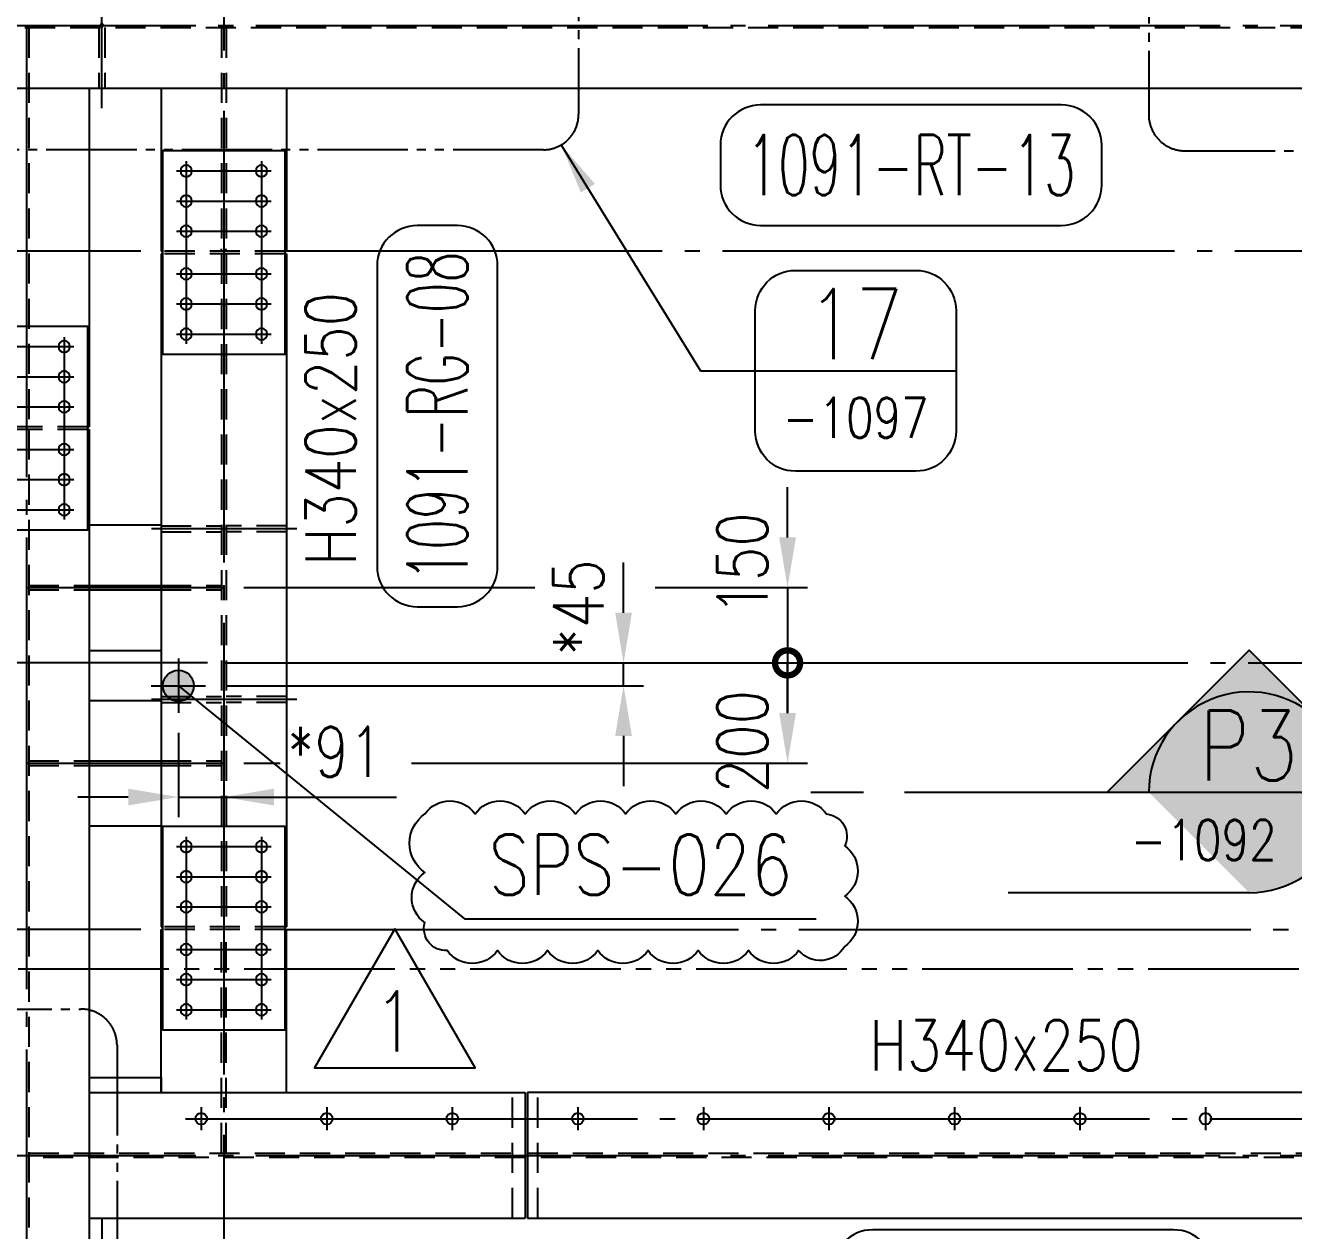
# Model space of a CAD drawing. Header units: millimetres. Extents: x 0 to 232280, y -26939 to 23794.
# Drawn here: x 62275 to 64800, y 12618 to 15019 of the extents above; entities that cross this region are included whole.
import ezdxf
from ezdxf.enums import TextEntityAlignment as Align

# ---------------------------------------------------------------- set-up
doc = ezdxf.new("R2010")
doc.units = ezdxf.units.MM
doc.header["$LTSCALE"] = 30
for name, pattern in [('JNK-CENTER', [34, 30, -1.5, 1, -1.5]), ('JNK-HIDDEN', [3, 2, -1]), ('PH2', [15, 10, -1, 1, -1, 1, -1])]:
    doc.linetypes.add(name, pattern=pattern)
for name, color, linetype in [('CEN-R', 1, 'JNK-CENTER'), ('CON-C', 4, 'Continuous'), ('CON-G', 3, 'Continuous'), ('CON-W', 7, 'Continuous'), ('CON-Y', 2, 'Continuous'), ('det', 2, 'PH2'), ('Dim-W', 7, 'Continuous'), ('HID-Y', 2, 'JNK-HIDDEN'), ('rev-1', 2, 'Continuous'), ('STL-OBJT', 7, 'Continuous')]:
    doc.layers.add(name, color=color, linetype=linetype)
doc.styles.add('SIMPLEX', font='simplex.shx', dxfattribs={"width": 0.8})
doc.dimstyles.new('DIM40', dxfattribs={"dimscale": 40, "dimtxt": 2.5, "dimasz": 2.5, "dimexe": 1, "dimexo": 1, "dimgap": 1, "dimtad": 1, "dimdec": 0, "dimdsep": 46, "dimtxsty": 'SIMPLEX', "dimcen": 0, "dimclrd": 7, "dimclre": 7, "dimclrt": 2, "dimadec": 1, "dimazin": 2, "dimtfac": 1, "dimtdec": 0, "dimtix": 1, "dimtmove": 2, "dimatfit": 2, "dimfxl": 1, "dimtolj": 1, "dimtzin": 0, "dimarcsym": 1})

# ---------------------------------------------------------------- blocks, each defined once
blk = doc.blocks.new('f21222')
at = {"layer": 'CEN-R'}
for p, q in [((319724.7992784252, -21670.51107286831), (320088.1326117586, -21670.51107286831)), ((319743.9659450919, -21651.34440620164), (319743.9659450919, -21839.67773953497)), ((319803.9659450919, -21651.34440620164), (319803.9659450919, -21839.67773953497)), ((319863.9659450919, -21651.34440620164), (319863.9659450919, -21839.67773953497)), ((319948.9659450919, -21651.34440620164), (319948.9659450919, -21839.67773953497)), ((320008.9659450919, -21651.34440620164), (320008.9659450919, -21839.67773953497)), ((320068.9659450919, -21651.34440620164), (320068.9659450919, -21839.67773953497)), ((319724.7992784252, -21820.51107286831), (320088.1326117586, -21820.51107286831))]:
    blk.add_line(p, q, dxfattribs=at)
at = {"layer": 'CON-G'}
for p, q in [((319903.9659450919, -21620.51107286831), (319903.9659450919, -21623.51107286831)), ((319908.9659450919, -21620.51107286831), (319908.9659450919, -21623.51107286831)), ((319903.9659450919, -21867.51107286831), (319903.9659450919, -21870.51107286831)), ((319908.9659450919, -21867.51107286831), (319908.9659450919, -21870.51107286831))]:
    blk.add_line(p, q, dxfattribs=at)
blk.add_lwpolyline([(319703.9659450919, -21623.51107286831), (320108.9659450919, -21623.51107286831), (320108.9659450919, -21867.51107286831), (319703.9659450919, -21867.51107286831)], close=True, dxfattribs=at)
for centre in [(319743.9659450919, -21670.51107286831), (319803.9659450919, -21670.51107286831), (319863.9659450919, -21670.51107286831), (319948.9659450919, -21670.51107286831), (320008.9659450919, -21670.51107286831), (320068.9659450919, -21670.51107286831), (319743.9659450919, -21820.51107286831), (319803.9659450919, -21820.51107286831), (319863.9659450919, -21820.51107286831), (319948.9659450919, -21820.51107286831), (320008.9659450919, -21820.51107286831), (320068.9659450919, -21820.51107286831)]:
    blk.add_circle(centre, 11.5, dxfattribs=at)
at = {"layer": 'HID-Y'}
for p, q in [((319903.9659450919, -21867.51107286831), (319903.9659450919, -21623.51107286831)), ((319908.9659450919, -21867.51107286831), (319908.9659450919, -21623.51107286831))]:
    blk.add_line(p, q, dxfattribs=at)
blk = doc.blocks.new('A$C15C745DD')
at = {"layer": 'CEN-R'}
for p, q in [((451.0000629849746, 2191.986258618166), (451.0000629849746, 2146.000016993439)), ((701.0000629849746, 2191.986258618166), (701.0000629849746, 2146.000016993439)), ((951.0000629849746, 2191.986258618166), (951.0000629849746, 2146.000016993439)), ((1201.000062984975, 2191.986258618166), (1201.000062984975, 2146.000016993439)), ((1451.000062984975, 2191.986258618166), (1451.000062984975, 2146.000016993439)), ((1701.000062984975, 2191.986258618166), (1701.000062984975, 2146.000016993439)), ((1951.000062984975, 2191.986258618166), (1951.000062984975, 2146.000016993439)), ((2201.000062984975, 2191.986258618166), (2201.000062984975, 2146.000016993439)), ((2451.000062984975, 2191.986258618166), (2451.000062984975, 2146.000016993439)), ((419.5000629849746, 2168.993137805784), (15812.50006299138, 2168.993137805839)), ((428.0000629849746, 2168.993137805814), (474.0000629849746, 2168.993137805806)), ((678.0000629849746, 2168.993137805814), (724.0000629849746, 2168.993137805806)), ((929.1250435323491, 2168.993137805814), (975.1250435323491, 2168.993137805806))]:
    blk.add_line(p, q, dxfattribs=at)
at = {"layer": 'CON-G'}
for centre in [(451.0000629849746, 2168.993137805806), (701.0000629849746, 2168.993137805806), (951.0000629849746, 2168.993137805806), (1201.000062984975, 2168.993137805806), (1451.000062984975, 2168.993137805806), (1701.000062984975, 2168.993137805806), (1951.000062984975, 2168.993137805806), (2201.000062984975, 2168.993137805806), (2451.000062984975, 2168.993137805806)]:
    blk.add_circle(centre, 11.5, dxfattribs=at)
blk = doc.blocks.new('DUCT-TAG')
at = {"layer": 'CON-G'}
blk.add_lwpolyline([(-9.490000000000007, -1), (-9.489999999999979, 1, -0.414213562373095), (-7.489999999999979, 3), (7.489999999999982, 3, -0.414213562373095), (9.489999999999982, 1), (9.489999999999982, -1, -0.414213562373095), (7.489999999999982, -3), (-7.490000000000007, -3, -0.4142135623730971)], format="xyb", close=True, dxfattribs=at)
at = {"layer": 'CON-G', "style": 'SIMPLEX', "width": 1.246304347826088}
blk.add_attdef('NAME', text='', height=3, dxfattribs=at).set_placement((-8.190000000000007, -1.5), (8.19000000000001, -1.5), align=Align.FIT)
at = {"layer": 'CON-Y', "style": 'SIMPLEX'}
blk.add_attdef('ELEVATION', text='', height=2, dxfattribs=at).set_placement((-1.243449787580175e-14, -6.02), align=Align.CENTER)
blk = doc.blocks.new('A$C50964025')
at = {"layer": 'CEN-R'}
for p, q in [((124.9998896974175, -2.560416760388762e-06), (124.9998896974175, 329.9999974395869)), ((169.4997781445345, 256.4999640746755, -2.857914058925558e-09), (169.4997781443308, 193.5000308051494, -2.857914058925558e-09)), ((200.9997447791975, 224.9999974395214, -2.857914058925558e-09), (137.9998115096714, 224.9999974396487, -2.857914058925558e-09))]:
    blk.add_line(p, q, dxfattribs=at)
blk.add_circle((124.9998896974175, 164.9999974395869, -3.560684380578209e-09), 3, dxfattribs=at)
at = {"layer": 'CON-G'}
blk.add_circle((169.4997781444326, 224.9999974399143, -2.857914058925558e-09), 11.49996663476347, dxfattribs=at)
at = {"layer": 'HID-Y'}
for p, q in [((118.9998896974175, 160.4999974395869), (118.9998896974175, 39.99999743958688)), ((130.9998896974175, 160.4999974395869), (130.9998896974175, 39.99999743958688))]:
    blk.add_line(p, q, dxfattribs=at)
blk = doc.blocks.new('det-tag')
at = {"layer": 'CON-Y'}
blk.add_line((5, 0), (-5, 0), dxfattribs=at)
blk.add_lwpolyline([(-3.000000000000003, -4.999999999999998), (3, -5, 0.4142135623730951), (5, -3.000000000000001), (5.000000000000002, 2.999999999999998, 0.4142135623730951), (3.000000000000001, 4.999999999999998), (-2.999999999999997, 4.999999999999998, 0.4142135623730948), (-4.999999999999997, 3), (-5.000000000000002, -2.999999999999997, 0.4142135623730953)], format="xyb", close=True, dxfattribs=at)
at = {"layer": 'CON-G', "style": 'SIMPLEX', "width": 0.8}
blk.add_attdef('TAG', text='', height=3.5, dxfattribs=at).set_placement((0.02333333333333343, 0.5800000000000399), align=Align.CENTER)
at = {"layer": 'CON-Y', "style": 'SIMPLEX', "width": 0.8}
blk.add_attdef('-8888', text='', height=2, dxfattribs=at).set_placement((0, -3.339999999999999), align=Align.CENTER)
blk = doc.blocks.new('A$C5A3D7FFA')
at = {"layer": 'det'}
blk.add_line((72.0000527115335, 2556.252185985992), (6818.611443237518, 2556.252185985992), dxfattribs=at)
blk = doc.blocks.new('*D1354')
at = {"layer": 'DEFPOINTS', "color": 0, "transparency": 16777216}
for p in [(58225.61130532526, 13217.78250942026), (62544.97647856465, 13217.78250942025), (58225.61130532526, 12767.78250942024)]:
    blk.add_point(p, dxfattribs=at)
at = {"layer": 'Dim-W', "color": 7, "linetype": 'ByBlock', "lineweight": -2, "transparency": 16777216}
for p, q in [((60069.00421516338, 13217.78250942026), (58185.61130532526, 13217.78250942026)), ((60566.21706336766, 13217.78250942026), (60360.24619536541, 13217.78250942026)), ((60908.41595036103, 13217.78250942026), (60746.0993258508, 13217.78250942026)), ((62504.97647856465, 13217.78250942025), (61114.78981398974, 13217.78250942026)), ((58225.61130532526, 12867.78250942024), (58225.61130532526, 13117.78250942026))]:
    blk.add_line(p, q, dxfattribs=at)
at = {"layer": 'Dim-W', "color": 7, "transparency": 16777216}
for points in [[(58208.9446386586, 13117.78250942026), (58242.27797199193, 13117.78250942026), (58225.61130532526, 13217.78250942026)], [(58208.9446386586, 12867.78250942024), (58242.27797199193, 12867.78250942024), (58225.61130532526, 12767.78250942024)]]:
    blk.add_solid(points, dxfattribs=at)
at = {"layer": 'Dim-W', "color": 2, "transparency": 16777216, "insert": (58135.61130532526, 12992.78250942026), "char_height": 100, "attachment_point": 5, "rotation": 90, "style": 'SIMPLEX'}
blk.add_mtext('\\A1;450', dxfattribs=at)
blk = doc.blocks.new('*D1355')
at = {"layer": 'DEFPOINTS', "color": 0, "transparency": 16777216}
for p in [(58225.61130532526, 13748.78250942025), (62677.24369382634, 13748.78250942025), (58225.61130532526, 13217.78250942025)]:
    blk.add_point(p, dxfattribs=at)
at = {"layer": 'Dim-W', "color": 7, "linetype": 'ByBlock', "lineweight": -2, "transparency": 16777216}
for p, q in [((60410.51210537212, 13748.78250942025), (58185.61130532526, 13748.78250942025)), ((61652.97445017911, 13748.78250942025), (60757.65435531767, 13748.78250942025)), ((62637.24369382634, 13748.78250942025), (62112.42690458286, 13748.78250942025)), ((58225.61130532526, 13317.78250942025), (58225.61130532526, 13648.78250942025))]:
    blk.add_line(p, q, dxfattribs=at)
at = {"layer": 'Dim-W', "color": 7, "transparency": 16777216}
for points in [[(58208.9446386586, 13648.78250942025), (58242.27797199193, 13648.78250942025), (58225.61130532526, 13748.78250942025)], [(58208.9446386586, 13317.78250942025), (58242.27797199193, 13317.78250942025), (58225.61130532526, 13217.78250942025)]]:
    blk.add_solid(points, dxfattribs=at)
at = {"layer": 'Dim-W', "color": 2, "transparency": 16777216, "insert": (58135.61130532526, 13483.28250942026), "char_height": 100, "attachment_point": 5, "rotation": 90, "style": 'SIMPLEX'}
blk.add_mtext('\\A1;531', dxfattribs=at)
blk = doc.blocks.new('*D1356')
at = {"layer": 'DEFPOINTS', "color": 0, "transparency": 16777216}
for p in [(58225.61130532526, 14568.78238442015), (62544.97647856454, 14568.78238442015), (58225.61130532526, 13748.78250942025)]:
    blk.add_point(p, dxfattribs=at)
at = {"layer": 'Dim-W', "color": 7, "linetype": 'ByBlock', "lineweight": -2, "transparency": 16777216}
for p, q in [((60576.01407429969, 14568.78238442015), (58185.61130532526, 14568.78238442015)), ((61835.62057793859, 14568.78238442015), (61545.5904677787, 14568.78238442015)), ((62504.97647856454, 14568.78238442015), (62041.94266607831, 14568.78238442015)), ((58225.61130532526, 13848.78250942025), (58225.61130532526, 14468.78238442015))]:
    blk.add_line(p, q, dxfattribs=at)
at = {"layer": 'Dim-W', "color": 7, "transparency": 16777216}
for points in [[(58208.9446386586, 14468.78238442015), (58242.27797199193, 14468.78238442015), (58225.61130532526, 14568.78238442015)], [(58208.9446386586, 13848.78250942025), (58242.27797199193, 13848.78250942025), (58225.61130532526, 13748.78250942025)]]:
    blk.add_solid(points, dxfattribs=at)
at = {"layer": 'Dim-W', "color": 2, "transparency": 16777216, "insert": (58135.61130532526, 14158.78244692021), "char_height": 100, "attachment_point": 5, "rotation": 90, "style": 'SIMPLEX'}
blk.add_mtext('\\A1;820', dxfattribs=at)
blk = doc.blocks.new('A$C7A401FCB')
at = {"layer": 'Dim-W'}
h = blk.add_hatch(color=256, dxfattribs=at)
h.dxf.hatch_style = 1
edge = h.paths.add_edge_path()
edge.add_arc((0, -0.499999997944542), 30.85350268275545, 0, 360)
at = {"layer": 'CEN-R'}
for p, q in [((0, 53.73838286720274), (0, -54.73838286309183)), ((-54.23838286514729, -0.499999997944542), (54.23838286514729, -0.499999997944542))]:
    blk.add_line(p, q, dxfattribs=at)
at = {"layer": 'Dim-W'}
blk.add_circle((0, -0.499999997944542), 30.85350268275545, dxfattribs=at)
blk = doc.blocks.new('*D1311')
at = {"layer": 'DEFPOINTS', "color": 0, "transparency": 16777216}
for p in [(62669.97647856471, 13748.78250942025), (63466.03546084891, 13748.78250942025), (62633.71486142985, 13703.2825094231)]:
    blk.add_point(p, dxfattribs=at)
at = {"layer": 'Dim-W', "color": 7, "linetype": 'ByBlock', "lineweight": -2, "transparency": 16777216}
for p, q in [((63466.03546084891, 13848.78250942025), (63466.03546084891, 13948.78250942025)), ((62709.97647856471, 13748.78250942025), (63506.03546084891, 13748.78250942025)), ((63466.03546084891, 13703.2825094231), (63466.03546084891, 13748.78250942025)), ((62673.71486142985, 13703.2825094231), (63506.03546084891, 13703.2825094231)), ((63466.03546084891, 13603.2825094231), (63466.03546084891, 13503.2825094231))]:
    blk.add_line(p, q, dxfattribs=at)
at = {"layer": 'Dim-W', "color": 7, "transparency": 16777216}
for points in [[(63449.36879418225, 13848.78250942025), (63482.70212751558, 13848.78250942025), (63466.03546084891, 13748.78250942025)], [(63449.36879418225, 13603.2825094231), (63482.70212751558, 13603.2825094231), (63466.03546084891, 13703.2825094231)]]:
    blk.add_solid(points, dxfattribs=at)
at = {"layer": 'Dim-W', "color": 2, "transparency": 16777216, "insert": (63376.03546084891, 13858.94935239097), "char_height": 100, "attachment_point": 5, "rotation": 90, "style": 'SIMPLEX'}
blk.add_mtext('\\A1;*45', dxfattribs=at)
blk = doc.blocks.new('*D1312')
at = {"layer": 'DEFPOINTS', "color": 0, "transparency": 16777216}
for p in [(62579.4764785647, 13649.50172392243), (62669.9764785647, 13650.37276344241), (62669.9764785647, 13481.49022289524)]:
    blk.add_point(p, dxfattribs=at)
at = {"layer": 'Dim-W', "color": 7, "linetype": 'ByBlock', "lineweight": -2, "transparency": 16777216}
for p, q in [((62579.4764785647, 13609.50172392243), (62579.4764785647, 13441.49022289524)), ((62669.9764785647, 13610.37276344241), (62669.9764785647, 13441.49022289524)), ((62479.4764785647, 13481.49022289524), (62379.4764785647, 13481.49022289524)), ((62579.4764785647, 13481.49022289524), (62669.9764785647, 13481.49022289524)), ((62769.9764785647, 13481.49022289524), (62869.9764785647, 13481.49022289524))]:
    blk.add_line(p, q, dxfattribs=at)
at = {"layer": 'Dim-W', "color": 7, "transparency": 16777216}
for points in [[(62479.4764785647, 13498.15688956191), (62479.4764785647, 13464.82355622857), (62579.4764785647, 13481.49022289524)], [(62769.9764785647, 13498.15688956191), (62769.9764785647, 13464.82355622857), (62669.9764785647, 13481.49022289524)]]:
    blk.add_solid(points, dxfattribs=at)
at = {"layer": 'Dim-W', "color": 2, "transparency": 16777216, "insert": (62891.50750873782, 13571.49022289524), "char_height": 100, "attachment_point": 5, "style": 'SIMPLEX'}
blk.add_mtext('\\A1;*91', dxfattribs=at)
blk = doc.blocks.new('A$C431A7C67')
at = {"layer": 'CEN-R'}
blk.add_line((-124.9999999999927, -124.9999999999836), (268.0000000218351, -124.9999999999873), dxfattribs=at)
at = {"layer": 'CON-G'}
for p, q in [((0, 0), (143.0000000218351, -1.818989403545856e-12)), ((-7.275957614183426e-12, -120.4999999999873), (143.0000000218351, -120.4999999999891)), ((-7.275957614183426e-12, -129.4999999999873), (143.0000000218351, -129.4999999999873)), ((-7.275957614183426e-12, -249.9999999999436), (143.0000000218351, -249.9999999999436))]:
    blk.add_line(p, q, dxfattribs=at)
at = {"layer": 'HID-Y'}
for p, q in [((-120.4999999999927, -120.4999999999873), (-7.275957614183426e-12, -120.4999999999873)), ((143.0000000218351, -120.4999999999891), (263.5000000219297, -120.4999999999891)), ((-120.4999999999927, -129.4999999999873), (-7.275957614183426e-12, -129.4999999999873)), ((143.0000000218351, -129.4999999999873), (263.5000000219297, -129.4999999999873))]:
    blk.add_line(p, q, dxfattribs=at)
blk = doc.blocks.new('_DotSmall')
at = {"color": 0, "linetype": 'ByBlock', "const_width": 0.5}
blk.add_lwpolyline([(-0.0625, 0, 1), (0.0625, 0, 1)], format="xyb", close=True, dxfattribs=at)
blk = doc.blocks.new('*D1361')
at = {"layer": 'DEFPOINTS', "color": 0, "transparency": 16777216}
for p in [(62669.9764785647, 13898.70171131267), (62709.97647856471, 13748.78250942025), (63792.66240731612, 13748.78250942025)]:
    blk.add_point(p, dxfattribs=at)
at = {"layer": 'Dim-W', "color": 7, "linetype": 'ByBlock', "lineweight": -2, "transparency": 16777216}
for p, q in [((63792.66240731612, 13998.70171131267), (63792.66240731612, 14098.70171131267)), ((62709.9764785647, 13898.70171131267), (63289.06756974079, 13898.70171131267)), ((63528.68794466948, 13898.70171131267), (63832.66240731612, 13898.70171131267)), ((63792.66240731612, 13898.70171131267), (63792.66240731612, 13748.78250942025)), ((62749.97647856471, 13748.78250942025), (63832.66240731612, 13748.78250942025)), ((63792.66240731612, 13748.78250942025), (63792.66240731612, 13648.78250942025))]:
    blk.add_line(p, q, dxfattribs=at)
at = {"layer": 'Dim-W', "color": 7, "transparency": 16777216}
blk.add_solid([(63775.99574064946, 13998.70171131267), (63809.32907398279, 13998.70171131267), (63792.66240731612, 13898.70171131267)], dxfattribs=at)
at = {"layer": 'Dim-W', "color": 7, "lineweight": -2, "transparency": 16777216, "xscale": 100, "yscale": 100, "zscale": 100, "rotation": 90}
blk.add_blockref('_DotSmall', (63792.66240731612, 13748.78250942025), dxfattribs=at)
at = {"layer": 'Dim-W', "color": 2, "transparency": 16777216, "insert": (63702.66240731612, 13946.05670593984), "char_height": 100, "attachment_point": 5, "rotation": 90, "style": 'SIMPLEX'}
blk.add_mtext('\\A1;150', dxfattribs=at)
blk = doc.blocks.new('*D1362')
at = {"layer": 'DEFPOINTS', "color": 0, "transparency": 16777216}
for p in [(62709.97647856471, 13748.78250942025), (63792.66240731612, 13748.78250942025), (62669.9764785647, 13548.86330752782)]:
    blk.add_point(p, dxfattribs=at)
at = {"layer": 'Dim-W', "color": 7, "linetype": 'ByBlock', "lineweight": -2, "transparency": 16777216}
for p, q in [((62749.97647856471, 13748.78250942025), (63832.66240731612, 13748.78250942025)), ((63792.66240731612, 13648.86330752782), (63792.66240731612, 13748.78250942025)), ((62709.9764785647, 13548.86330752782), (62782.05153141564, 13548.86330752782)), ((63043.78844446022, 13548.86330752782), (63832.66240731612, 13548.86330752782))]:
    blk.add_line(p, q, dxfattribs=at)
at = {"layer": 'Dim-W', "color": 7, "transparency": 16777216}
blk.add_solid([(63775.99574064946, 13648.86330752782), (63809.32907398279, 13648.86330752782), (63792.66240731612, 13548.86330752782)], dxfattribs=at)
at = {"layer": 'Dim-W', "color": 7, "lineweight": -2, "transparency": 16777216, "xscale": 100, "yscale": 100, "zscale": 100, "rotation": 90}
blk.add_blockref('_DotSmall', (63792.66240731612, 13748.78250942025), dxfattribs=at)
at = {"layer": 'Dim-W', "color": 2, "transparency": 16777216, "insert": (63702.66240731612, 13591.94186497877), "char_height": 100, "attachment_point": 5, "rotation": 90, "style": 'SIMPLEX'}
blk.add_mtext('\\A1;200', dxfattribs=at)
blk = doc.blocks.new('SECMARK1')
at = {"layer": 'CON-Y'}
h = blk.add_hatch(color=256, dxfattribs=at)
edge = h.paths.add_edge_path()
edge.add_line((21.82666666666668, 7.071067811865485), (18.29113276073393, 3.535533905932776))
edge.add_arc((21.82666666666668, 4.707345624410664e-14), 5.000000000000002, 44.99999999999977, 135.0000000000001, ccw=False)
edge.add_line((25.36220057259943, 3.535533905932773), (21.82666666666668, 7.071067811865485))
h = blk.add_hatch(color=256, dxfattribs=at)
edge = h.paths.add_edge_path()
edge.add_line((14.75559885480128, 4.707345624410664e-14), (16.82666666666668, 1.689559442740931e-14))
edge.add_arc((21.82666666666668, 4.618527782440651e-14), 5, 135.0000000000001, 180.0000000000003, ccw=False)
edge.add_line((18.29113276073393, 3.535533905932776), (14.75559885480128, 4.707345624410664e-14))
edge = h.paths.add_edge_path()
edge.add_arc((21.82666666666668, 4.736951571734001e-14), 5, 270, 540.0000000000005)
h = blk.add_hatch(color=256, dxfattribs=at)
edge = h.paths.add_edge_path()
edge.add_line((26.82666666666668, 4.332076805060308e-14), (28.89773447853207, 4.736951571734001e-14))
edge.add_line((28.89773447853207, 4.736951571734001e-14), (25.36220057259943, 3.535533905932773))
edge.add_arc((21.82666666666668, 4.951594689828198e-14), 5, -1.1368683772161603e-13, 44.999999999999716, ccw=False)
at = {"layer": 'CON-C'}
blk.add_line((0, 0), (2.633333333333307, 0), dxfattribs=at)
blk.add_lwpolyline([(4.666666666666639, 0), (28.89773447853207, 4.736951571734001e-14), (21.82666666666668, 7.071067811865485), (14.75559885480128, 4.736951571734001e-14)], dxfattribs=at)
at = {"layer": 'CON-Y'}
blk.add_line((21.82666666666668, -4.999999999999953), (9.823333333333341, -4.999999999999953), dxfattribs=at)
blk.add_arc((21.82666666666668, 4.736951571734001e-14), 5, 270, 180.0000000000004, dxfattribs=at)
at = {"layer": 'CON-C', "style": 'SIMPLEX', "width": 0.8}
blk.add_attdef('TAG', text='', height=3.5, dxfattribs=at).set_placement((21.80333333333334, 0.5800000000000568), align=Align.CENTER)
at = {"layer": 'CON-Y', "style": 'SIMPLEX', "width": 0.8}
blk.add_attdef('H0000-0000', text='', height=2, dxfattribs=at).set_placement((24.66333333333334, -3.379999999999943), align=Align.RIGHT)
blk = doc.blocks.new('A$C4A5C0B5C')
at = {"layer": 'CEN-R'}
blk.add_line((289.3444743251873, 5.999985931917763), (3.303129597043153e-05, 5.999985931914125), dxfattribs=at)
at = {"layer": 'HID-Y'}
for p, q in [((18.87286498490539, 11.99998593191776), (139.3728649849054, 11.99998593191776)), ((268.8728649849052, 11.99998593191776), (148.3728649849054, 11.99998593191776)), ((18.87286498490539, -1.406808223691769e-05), (139.3728649849054, -1.406808223691769e-05)), ((268.8728649849052, -1.406808223691769e-05), (148.3728649849054, -1.406808223691769e-05))]:
    blk.add_line(p, q, dxfattribs=at)
blk = doc.blocks.new('A$C20F746BD')
at = {"layer": 'CON-G'}
for p in [(0, 340.000006473083), (0, 6.473082976299338e-06)]:
    blk.add_blockref('A$C4A5C0B5C', p, dxfattribs=at)
blk = doc.blocks.new('revmark')
at = {"layer": 'rev-1'}
blk.add_lwpolyline([(0, 0), (-3.999998134999259, -6.928199999998469), (3.999998134999259, -6.928199999998469)], close=True, dxfattribs=at)
at = {"layer": 'rev-1', "style": 'SIMPLEX', "width": 0.8}
blk.add_attdef('REVMARK', text='', height=3, dxfattribs=at).set_placement((0, -4.618800000000192), align=Align.MIDDLE_CENTER)

msp = doc.modelspace()

# ---------------------------------------------------------------- linework, layer by layer
at = {"layer": 'CEN-R'}
for p, q in [((62669.9764785647, 15868.78250942024), (62669.9764785647, 12211.79614907316)), ((59673.97647856461, 15018.78250942024), (80905.97647856489, 15018.78250942024)), ((62276.97647854287, 15018.78250942024), (62276.97647854281, 8516.78250942024)), ((65583.1696355161, 14568.78250942026), (62794.97647856468, 14568.78250942026)), ((62669.97647856471, 13748.78250942025), (66939.9764785647, 13748.78250942025)), ((62794.97647856473, 13217.78250942026), (66814.97647856465, 13217.78250942026)), ((59673.97647856461, 12767.78250942024), (80905.97647856489, 12767.78250942024))]:
    msp.add_line(p, q, dxfattribs=at)
at = {"layer": 'CON-G'}
for p, q in [((60023.97647856461, 14893.78250942024), (69585.9764785647, 14893.78250942024)), ((62401.97647854289, 14893.78250942024), (62401.97647854288, 14218.78250942026)), ((62544.97647856464, 14893.78250942024), (62544.97647856465, 14568.78250942023)), ((62794.97647856473, 14893.78250942024), (62794.97647856473, 14568.78250942023)), ((62544.97647856465, 14563.78250942023), (62544.97647856465, 13222.78250942025)), ((62794.97647856473, 14563.78250942023), (62794.97647856473, 13222.78250942025)), ((62401.97647854288, 14213.78250942026), (62401.97647854281, 9321.782509420262)), ((62544.97647856465, 12892.78250942024), (62544.97647856465, 13217.78250942025)), ((62794.97647856473, 12892.78250942024), (62794.97647856473, 13217.78250942025)), ((62401.97647854283, 12892.78250942024), (63269.97647856436, 12892.78250942024)), ((63269.97647856436, 12892.78250942024), (63269.97647856436, 12642.78250942023)), ((69030.97647856436, 12892.78250942024), (63274.97647856436, 12892.78250942024)), ((63274.97647856436, 12892.78250942024), (63274.97647856436, 12642.78250942025)), ((62401.97647854283, 12642.78250942024), (63269.97647856436, 12642.78250942024)), ((62426.97647854286, 12642.78250942024), (62426.97647854283, 10892.78250942025)), ((63274.97647856438, 12642.78250942024), (69030.97647856436, 12642.78250942024))]:
    msp.add_line(p, q, dxfattribs=at)
msp.add_lwpolyline([(62401.97647854283, 12922.78250942025), (62544.97647856465, 12922.78250942025), (62544.97647856465, 12892.78250942025)], dxfattribs=at)
at = {"layer": 'CON-W'}
for p, q in [((62579.4764785647, 13703.2825094231), (63149.49978924408, 13238.90570983607)), ((63149.49978924408, 13238.90570983607), (63849.49978924409, 13238.90570983607))]:
    msp.add_line(p, q, dxfattribs=at)
at = {"layer": 'det', "ltscale": 0.6}
for points in [[(61799.8948706766, 15243.40225225843, -0.414213562373095), (61869.8948706766, 15313.40225225843), (63306.39545644795, 15313.40225225843, -0.414213562373095), (63376.39545644795, 15243.40225225843), (63376.39545644795, 14840.99387395222, -0.414213562373095), (63306.39545644795, 14770.99387395222), (61869.8948706766, 14770.99387395222, -0.414213562373095), (61799.8948706766, 14840.99387395222)], [(64583.8883358208, 15310.15498760178, 0.414213562373095), (64511.8883358208, 15238.15498760178), (64511.8883358208, 14840.83820536402, 0.414213562373095), (64583.8883358208, 14768.83820536403), (65020.62325811101, 14768.83820536402, 0.414213562373095), (65092.62325811101, 14840.83820536402), (65092.62325811101, 15238.15498760178, 0.414213562373095), (65020.62325811101, 15310.15498760178)], [(62385.29058132129, 13059.15498760178, -0.414213562373095), (62457.29058132129, 12987.15498760178), (62457.29058132129, 12589.83820536402, -0.414213562373095), (62385.29058132129, 12517.83820536402), (61877.49525132279, 12517.83820536402, -0.414213562373095), (61805.49525132279, 12589.83820536402), (61805.49525132279, 12987.15498760178, -0.414213562373095), (61877.49525132279, 13059.15498760178)]]:
    msp.add_lwpolyline(points, format="xyb", close=True, dxfattribs=at)
at = {"layer": 'Dim-W'}
msp.add_line((62669.9764785647, 13481.49022289524), (63013.68253483842, 13481.49022289524), dxfattribs=at)
at = {"layer": 'HID-Y'}
for p, q in [((60023.97647856461, 15014.28250942024), (69585.9764785647, 15014.28250942024)), ((62281.47647854283, 15014.28250942024), (62281.47647854283, 14218.78250942026)), ((62665.47647856476, 15014.28250942024), (62665.47647856473, 14568.78250942023)), ((62674.47647856473, 15014.28250942024), (62674.47647856473, 14568.78250942023)), ((62665.47647856476, 14568.78250942029), (62665.47647856476, 14573.28250942019)), ((62665.47647856473, 14563.78250942023), (62665.47647856467, 13222.78250942029)), ((62674.47647856473, 14568.78250942029), (62674.47647856473, 14573.28250942019)), ((62674.47647856473, 14563.78250942023), (62674.47647856473, 13222.78250942029)), ((62281.47647854283, 14213.78250942026), (62281.47647854282, 9321.782509420262)), ((62665.47647856465, 12772.28250942025), (62665.47647856467, 13217.78250942029)), ((62674.47647856474, 12772.28250942025), (62674.47647856473, 13217.78250942029)), ((63244.97647856436, 12642.78250942024), (63244.97647856436, 12892.78250942024)), ((63294.97647856436, 12642.78250942024), (63294.97647856436, 12892.78250942024)), ((62281.4764785428, 12772.28250942024), (63269.97647856436, 12772.28250942024)), ((63269.97647856436, 12763.28250942024), (62281.4764785428, 12763.28250942024)), ((63274.97647856438, 12772.28250942024), (69030.97647856436, 12772.28250942025)), ((69030.97647856436, 12763.28250942024), (63274.97647856436, 12763.28250942024))]:
    msp.add_line(p, q, dxfattribs=at)
at = {"layer": 'rev-1'}
msp.add_lwpolyline([(63070.22087582067, 13447.83685347704, -0.52056705), (63170.22087582067, 13447.83685347704, -0.52056705), (63270.22087582067, 13447.83685347704, -0.52056705), (63370.22087582067, 13447.83685347704, -0.52056705), (63470.22087582067, 13447.83685347704, -0.52056705), (63570.22087582067, 13447.83685347704, -0.52056705), (63670.22087582067, 13447.83685347704, -0.52056705), (63770.22087582067, 13447.83685347704, -0.52056705), (63870.22087582067, 13447.83685347704, -0.52056705), (63906.50968027595, 13384.12565793232, -0.52056705), (63906.50968027595, 13284.12565793232, -0.52056705), (63906.50968027595, 13184.12565793232, -0.52056705), (63814.73483727088, 13175.90050093739, -0.52056705), (63714.73483727088, 13175.90050093739, -0.52056705), (63614.73483727088, 13175.90050093739, -0.52056705), (63514.73483727088, 13175.90050093739, -0.52056705), (63414.73483727088, 13175.90050093739, -0.52056705), (63314.73483727088, 13175.90050093739, -0.52056705), (63214.73483727088, 13175.90050093739, -0.52056705), (63114.73483727088, 13175.90050093739, -0.52056705), (63070.22087582067, 13231.38653948718, -0.52056705), (63070.22087582067, 13331.38653948718, -0.52056705)], format="xyb", close=True, dxfattribs=at)
at = {"layer": 'STL-OBJT'}
msp.add_line((63619.25395319332, 14330.65663467074), (63728.22854614706, 14330.65663467074), dxfattribs=at)

# ---------------------------------------------------------------- block references
at = {"layer": 'CON-G', "xscale": -1}
msp.add_blockref('A$C50964025', (62551.97636826232, 14853.78251198067), dxfattribs=at)
at = {"layer": 'CON-G'}
for name, p in [('A$C20F746BD', (62526.10361357982, 13669.62777248533)), ('A$C5A3D7FFA', (61738.69768723982, 10583.00392224627)), ('A$C15C745DD', (62173.97641557671, 10671.78937162915))]:
    msp.add_blockref(name, p, dxfattribs=at)
at = {"layer": 'CON-W', "xscale": -1, "rotation": 90}
for p in [(40924.46540569636, 334472.7484545122), (40531.46540567446, 334122.7484545122), (40924.46540569636, 333126.7484545123)]:
    msp.add_blockref('f21222', p, dxfattribs=at)
at = {"layer": 'CON-W'}
ref = msp.add_blockref('SECMARK1', (63838.8098962919, 13491.04045263552), dxfattribs=dict(at, xscale=40, yscale=40, zscale=40))
ref.add_attrib('H0000-0000', '-1092', dxfattribs={"layer": 'CON-Y', "height": 80.00000000000003, "style": 'SIMPLEX', "width": 0.8}).set_placement((64766.71689068875, 13355.84045263552), align=Align.RIGHT)
ref.add_attrib('TAG', 'P3', dxfattribs={"layer": 'CON-C', "height": 140, "style": 'SIMPLEX', "width": 0.8}).set_placement((64710.94322962522, 13514.24045263551), align=Align.CENTER)
at = {"layer": 'CON-Y'}
ref = msp.add_blockref('det-tag', (63928.22854614706, 14330.65663467074), dxfattribs=dict(at, xscale=-40, yscale=40, zscale=40))
ref.add_attrib('TAG', '17', dxfattribs={"layer": 'CON-G', "height": 140, "style": 'SIMPLEX', "width": 0.8}).set_placement((63927.29521281371, 14353.85663467074), align=Align.CENTER)
ref.add_attrib('-8888', '-1097', dxfattribs={"height": 79.99999999999999, "style": 'SIMPLEX', "width": 0.8}).set_placement((63928.22854614706, 14197.05663467074), align=Align.CENTER)
at = {"layer": 'Dim-W', "xscale": -1, "rotation": 180}
for p in [(62401.97647854282, 13773.70171131268), (62401.97647854282, 13423.86330752784)]:
    msp.add_blockref('A$C431A7C67', p, dxfattribs=at)
at = {"layer": 'Dim-W'}
msp.add_blockref('A$C7A401FCB', (62579.4764785647, 13703.78250942104), dxfattribs=at)
at = {"layer": 'rev-1', "xscale": 40, "yscale": 40, "zscale": 40}
msp.add_blockref('revmark', (63010.55892119392, 13219.29149785614), dxfattribs=at).add_auto_attribs({'REVMARK': '1'})
at = {"layer": 'STL-OBJT'}
ref = msp.add_blockref('DUCT-TAG', (64038.58424826841, 14740.38746377576), dxfattribs=dict(at, xscale=-40, yscale=40, zscale=40, rotation=180))
ref.add_attrib('NAME', '1091-RT-13', dxfattribs={"layer": 'CON-G', "height": 120, "style": 'SIMPLEX', "width": 0.594093264248702}).set_placement((63710.98424826832, 14680.38746377576), (64366.18424826831, 14680.38746377576), align=Align.FIT)
ref = msp.add_blockref('DUCT-TAG', (63095.24157575096, 14240.34689639722), dxfattribs=dict(at, xscale=-40, yscale=40, zscale=40, rotation=270))
ref.add_attrib('NAME', '1091-RG-08', dxfattribs={"layer": 'CON-G', "height": 120, "rotation": 90, "style": 'SIMPLEX', "width": 0.5733000000000228}).set_placement((63155.24157575096, 13912.74689639712), (63155.24157575096, 14567.94689639715), align=Align.FIT)
ref = msp.add_blockref('DUCT-TAG', (64261.78084606252, 12499.37653855662), dxfattribs=dict(at, xscale=-40, yscale=40, zscale=40, rotation=180))
ref.add_attrib('NAME', '1091-RG-03', dxfattribs={"layer": 'CON-G', "height": 120, "style": 'SIMPLEX', "width": 0.5732999999999974}).set_placement((63934.18084606243, 12439.37653855662), (64589.38084606243, 12439.37653855662), align=Align.FIT)

# ---------------------------------------------------------------- texts
at = {"layer": 'CON-G', "style": 'SIMPLEX', "width": 0.8}
msp.add_text('SPS-026', height=120, dxfattribs=at).set_placement((63499.49978924408, 13286.90570983607), align=Align.CENTER)
at = {"layer": 'CON-Y', "style": 'SIMPLEX', "width": 0.8}
msp.add_text('H340x250', height=100, rotation=90, dxfattribs=at).set_placement((62932.52344807732, 13942.67910464027))
msp.add_text('H340x250', height=100, dxfattribs=at).set_placement((63955.14782946276, 12937.02568918431))

# ---------------------------------------------------------------- dimensions: what is measured, and where the dimension line sits
at = {"layer": 'Dim-W'}
for base, p1, p2, picture, middle in [((58225.61130532526, 14568.78238442015), (58225.61130532526, 13748.78250942025), (62544.97647856454, 14568.78238442015), '*D1356', (58135.61130532526, 14158.78244692021)), ((58225.61130532526, 13748.78250942025), (58225.61130532526, 13217.78250942025), (62677.24369382634, 13748.78250942025), '*D1355', (58135.61130532526, 13483.28250942026)), ((58225.61130532526, 13217.78250942026), (58225.61130532526, 12767.78250942024), (62544.97647856465, 13217.78250942025), '*D1354', (58135.61130532526, 12992.78250942026))]:
    dim = msp.add_linear_dim(base=base, p1=p1, p2=p2, angle=90, dimstyle='DIM40', dxfattribs=at)
    dim.commit()
    dim.dimension.update_dxf_attribs({"geometry": picture, "text_midpoint": middle})
for p1, angle, picture, middle in [((62669.9764785647, 13898.70171131267), 90, '*D1361', (63702.66240731612, 13946.05670593984)), ((62669.9764785647, 13548.86330752782), 270, '*D1362', (63702.66240731612, 13591.94186497877))]:
    dim = msp.add_linear_dim(base=(63792.66240731612, 13748.78250942025), p1=p1, p2=(62709.97647856471, 13748.78250942025), angle=angle, dimstyle='DIM40', override={"dimblk2": 'DotSmall', "dimsah": 1}, dxfattribs=at)
    dim.commit()
    dim.dimension.update_dxf_attribs({"geometry": picture, "text_midpoint": middle, "dimtype": 160})
dim = msp.add_linear_dim(base=(63466.03546084891, 13748.78250942025), p1=(62633.71486142985, 13703.2825094231), p2=(62669.97647856471, 13748.78250942025), angle=90, text='*<>', dimstyle='DIM40', dxfattribs=at)
dim.commit()
dim.dimension.update_dxf_attribs({"geometry": '*D1311', "text_midpoint": (63376.03546084891, 13858.94935239097), "dimtype": 160})
dim = msp.add_linear_dim(base=(62669.9764785647, 13481.49022289524), p1=(62579.4764785647, 13649.50172392243), p2=(62669.9764785647, 13650.37276344241), text='*<>', dimstyle='DIM40', dxfattribs=at)
dim.commit()
dim.dimension.update_dxf_attribs({"geometry": '*D1312', "text_midpoint": (62891.50750873782, 13571.49022289524), "dimtype": 160})

# ---------------------------------------------------------------- leaders
msp.add_leader([(63342.54071420537, 14779.46151737205), (63619.25395319332, 14330.65663467074)], dimstyle='DIM40', override={"dimgap": 1, "dimtad": 0}, dxfattribs=at)

doc.saveas('drawing.dxf')
